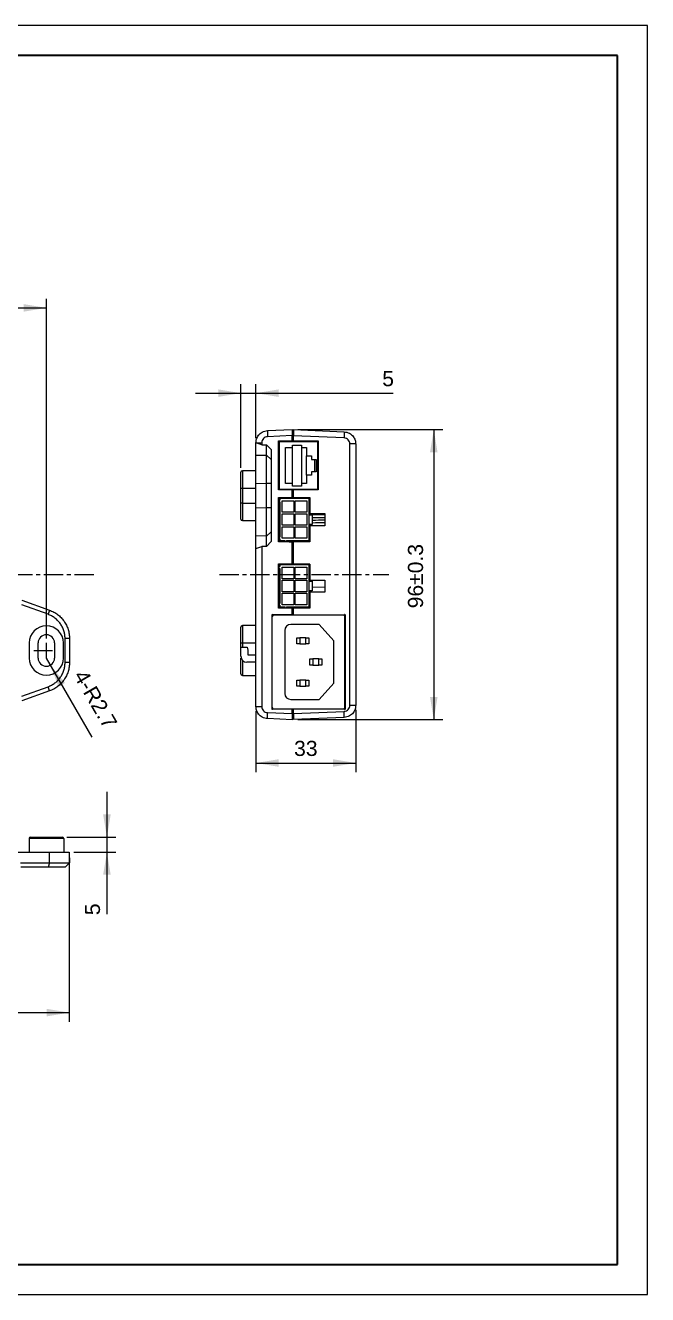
# Model space of a CAD drawing. Header units: millimetres. Extents: x -297 to 297, y -210 to 210.
# Drawn here: x 91.1 to 297, y -210 to 210 of the extents above; entities that cross this region are included whole.
import ezdxf

# ---------------------------------------------------------------- set-up
doc = ezdxf.new("R2010")
doc.units = ezdxf.units.MM
doc.linetypes.add('CENTER', pattern=[10.16, 6.35, -1.27, 1.27, -1.27])
doc.layers.get('0').update_dxf_attribs({"lineweight": 20})
doc.layers.add('粗实线层', color=7, linetype='Continuous', lineweight=35)
doc.layers.add('细实线层', color=7, linetype='Continuous', lineweight=18)
doc.styles.add('标准', font='')
doc.styles.get('标准').set_extended_font_data('arial')
doc.dimstyles.new('标准', dxfattribs={"dimscale": 1.5, "dimtxt": 3.333333, "dimasz": 5, "dimexe": 2, "dimexo": 1, "dimgap": 1.5, "dimtad": 1, "dimdec": 1, "dimdsep": 46, "dimtxsty": '标准', "dimcen": 2.5, "dimdle": 10, "dimclrd": 256, "dimclre": 256, "dimclrt": 7, "dimadec": 0, "dimazin": 0, "dimtfac": 0.714286, "dimtdec": 1, "dimtmove": 0, "dimatfit": 3, "dimfxl": 0, "dimtolj": 1, "dimarcsym": 0})
doc.dimstyles.new('标准$0', dxfattribs={"dimscale": 1.5, "dimtxt": 3.333333, "dimasz": 5, "dimexe": 2, "dimexo": 1, "dimgap": 1.5, "dimtad": 1, "dimdec": 1, "dimdsep": 46, "dimtxsty": '标准', "dimcen": 2.5, "dimdle": 10, "dimclrd": 256, "dimclre": 256, "dimclrt": 7, "dimadec": 0, "dimazin": 0, "dimtfac": 0.714286, "dimtdec": 1, "dimtmove": 0, "dimatfit": 3, "dimfxl": 0, "dimtolj": 1, "dimarcsym": 0})

# ---------------------------------------------------------------- blocks, each defined once
blk = doc.blocks.new('*X4')
for points in [[(-95.85, 116.52), (-88.35, 117.77), (-88.35, 115.27)], [(98.06, 116.52), (90.56, 117.77), (90.56, 115.27)]]:
    blk.add_hatch(color=256).paths.add_polyline_path(points, flags=0)
at = {"linetype": 'Continuous'}
for p, q in [((-95.85, 58.39), (-95.85, 119.52)), ((98.06, 7.14), (98.06, 119.52))]:
    blk.add_line(p, q, dxfattribs=at)
blk.add_line((-95.85, 116.52), (98.06, 116.52))
at = {"color": 7, "linetype": 'Continuous', "insert": (-2.76, 121.32), "char_height": 5, "width": 32.8125, "attachment_point": 5, "style": '标准'}
blk.add_mtext('193.9', dxfattribs=at)
blk = doc.blocks.new('*X7')
blk.add_hatch(color=256).paths.add_polyline_path([(99.42, -1.72), (102.09, -8.84), (104.25, -7.59)], flags=0)
blk.add_line((113.19, -25.56), (98.06, 0.64))
at = {"color": 7, "insert": (114.34, -13.02), "char_height": 5, "width": 41.1128, "attachment_point": 5, "rotation": 300, "style": '标准'}
blk.add_mtext('4-R2.7', dxfattribs=at)
blk = doc.blocks.new('*X9')
at = {"color": 7, "linetype": 'Continuous', "char_height": 5, "attachment_point": 1, "rotation": 90, "style": '标准'}
for s, insert, width in [('%%P0.3', (217.69, 24.85), 54.1616), ('96', (217.69, 17.1), 82.8049)]:
    blk.add_mtext(s, dxfattribs=dict(at, insert=insert, width=width))
blk = doc.blocks.new('*X8')
for points in [[(226.25, 76.22), (227.5, 68.72), (225, 68.72)], [(226.25, -19.74), (227.5, -12.24), (225, -12.24)]]:
    blk.add_hatch(color=256).paths.add_polyline_path(points, flags=0)
at = {"linetype": 'Continuous'}
for p, q in [((181.31, 76.22), (229.25, 76.22)), ((181.31, -19.74), (229.25, -19.74))]:
    blk.add_line(p, q, dxfattribs=at)
blk.add_line((226.25, 76.22), (226.25, -19.74))
at = {"color": 7, "linetype": 'Continuous'}
blk.add_blockref('*X9', (0, 0), dxfattribs=at)
blk = doc.blocks.new('*X10')
for points in [[(167.41, -34.09), (174.91, -32.84), (174.91, -35.34)], [(200.41, -34.09), (192.91, -32.84), (192.91, -35.34)]]:
    blk.add_hatch(color=256).paths.add_polyline_path(points, flags=0)
at = {"linetype": 'Continuous'}
for p, q in [((200.41, -16.51), (200.41, -37.09)), ((167.41, -16.9), (167.41, -37.09))]:
    blk.add_line(p, q, dxfattribs=at)
blk.add_line((167.41, -34.09), (200.41, -34.09))
at = {"color": 7, "linetype": 'Continuous', "insert": (183.91, -29.29), "char_height": 5, "width": 14.314, "attachment_point": 5, "style": '标准'}
blk.add_mtext('33', dxfattribs=at)
blk = doc.blocks.new('*X11')
for points in [[(162.41, 88.3), (154.91, 89.55), (154.91, 87.05)], [(167.41, 88.3), (174.91, 89.55), (174.91, 87.05)]]:
    blk.add_hatch(color=256).paths.add_polyline_path(points, flags=0)
blk.add_line((147.41, 88.3), (212.79, 88.3))
at = {"linetype": 'Continuous'}
for p, q in [((162.41, 63.64), (162.41, 91.3)), ((167.41, 73.39), (167.41, 91.3))]:
    blk.add_line(p, q, dxfattribs=at)
at = {"color": 7, "linetype": 'Continuous', "insert": (211.13, 93.06), "char_height": 5, "width": 10, "attachment_point": 5, "style": '标准'}
blk.add_mtext('5', dxfattribs=at)
blk = doc.blocks.new('*X12')
for points in [[(118.09, -58.59), (119.34, -51.09), (116.84, -51.09)], [(118.09, -63.59), (119.34, -71.09), (116.84, -71.09)]]:
    blk.add_hatch(color=256).paths.add_polyline_path(points, flags=0)
blk.add_line((118.09, -43.59), (118.09, -84.16))
at = {"linetype": 'Continuous'}
for p, q in [((104.81, -58.59), (121.09, -58.59)), ((107.15, -63.59), (121.09, -63.59))]:
    blk.add_line(p, q, dxfattribs=at)
at = {"color": 7, "linetype": 'Continuous', "insert": (113.33, -82.5), "char_height": 5, "width": 10, "attachment_point": 5, "rotation": 90, "style": '标准'}
blk.add_mtext('5', dxfattribs=at)
blk = doc.blocks.new('*X13')
for points in [[(-103.85, -116.69), (-96.35, -115.44), (-96.35, -117.94)], [(105.65, -116.69), (98.15, -115.44), (98.15, -117.94)]]:
    blk.add_hatch(color=256).paths.add_polyline_path(points, flags=0)
at = {"linetype": 'Continuous'}
for p, q in [((-103.85, -65.09), (-103.85, -119.69)), ((105.65, -65.09), (105.65, -119.69))]:
    blk.add_line(p, q, dxfattribs=at)
blk.add_line((-103.85, -116.69), (105.65, -116.69))
at = {"color": 7, "linetype": 'Continuous', "insert": (-0.85, -111.89), "char_height": 5, "width": 33.9863, "attachment_point": 5, "style": '标准'}
blk.add_mtext('209.5', dxfattribs=at)
blk = doc.blocks.new('$CAXA_FRAME_13B17AC1$')
at = {"layer": '粗实线层'}
for p, q in [((287, 200), (-287, 200)), ((287, -200), (287, 200)), ((-287, -200), (287, -200))]:
    blk.add_line(p, q, dxfattribs=at)
at = {"layer": '细实线层'}
for p, q in [((297, 210), (-297, 210)), ((297, -210), (297, 210)), ((-297, -210), (297, -210))]:
    blk.add_line(p, q, dxfattribs=at)

msp = doc.modelspace()

# ---------------------------------------------------------------- linework, layer by layer
at = {"color": 7, "linetype": 'Continuous'}
for p, q in [((171.23, 75.89), (179.41, 76.24)), ((171.23, 75.89), (171.23, 73.88)), ((179.41, 76.24), (179.41, 74.24)), ((179.81, 75.84), (179.41, 75.84)), ((179.81, 76.22), (179.81, 74.22)), ((179.81, 76.22), (196.58, 75.49)), ((169.33, 71.2), (167.41, 71.89)), ((167.41, 67.73), (167.41, 71.89)), ((167.41, 71.89), (169.33, 71.89)), ((169.33, 71.89), (169.33, 71.2)), ((179.41, 74.24), (171.23, 73.88)), ((174.81, 72.53), (179.41, 72.54)), ((174.81, 56.26), (174.81, 72.53)), ((175.01, 72.53), (175.01, 56.26)), ((175.11, 72.2), (175.01, 72.2)), ((175.11, 72.24), (175.11, 72.53)), ((175.11, 72.24), (175.11, 56.44)), ((187.81, 72.24), (175.11, 72.24)), ((179.41, 72.54), (179.41, 74.24)), ((179.81, 74.07), (179.41, 74.07)), ((179.41, 72.54), (179.81, 72.54)), ((179.81, 72.54), (179.81, 74.22)), ((196.58, 73.49), (179.81, 74.22)), ((179.81, 72.54), (188.01, 72.51)), ((187.81, 72.24), (187.81, 56.44)), ((187.81, 71.44), (188.01, 71.44)), ((188.01, 72.51), (188.01, 56.27)), ((196.58, 75.49), (196.58, 73.49)), ((198.49, -15.01), (198.49, 71.5)), ((200.41, 71.5), (198.49, 71.5)), ((200.41, 71.5), (200.41, -15.01)), ((167.41, 67.73), (170.93, 67.78)), ((167.41, 58.34), (167.41, 67.73)), ((169.33, 71.2), (170.93, 71.2)), ((170.93, 67.78), (170.93, 71.2)), ((170.93, 71.2), (172.41, 69.61)), ((172.41, 66.39), (170.93, 67.78)), ((172.41, 69.61), (172.41, 66.39)), ((175.01, 69.14), (175.11, 69.14)), ((175.01, 68.98), (175.11, 68.98)), ((175.11, 68.14), (175.01, 68.14)), ((175.01, 67.74), (175.11, 67.74)), ((175.11, 67.48), (175.01, 67.48)), ((177.21, 70.29), (179.51, 70.29)), ((177.21, 58.39), (177.21, 70.29)), ((179.51, 71.14), (182.51, 71.14)), ((179.51, 70.29), (179.51, 71.14)), ((179.51, 58.39), (179.51, 70.29)), ((182.51, 71.14), (182.51, 70.29)), ((182.51, 70.29), (184.11, 70.29)), ((182.51, 70.29), (182.51, 58.39)), ((184.11, 70.29), (184.11, 67.54)), ((184.11, 67.54), (185.81, 67.54)), ((184.11, 61.14), (184.11, 67.54)), ((185.81, 67.54), (185.81, 66.39)), ((187.81, 70.24), (188.01, 70.24)), ((187.81, 68.99), (188.01, 68.99)), ((172.41, 66.39), (172.41, 58.38)), ((175.01, 67.08), (175.11, 67.08)), ((175.11, 67.04), (175.01, 67.04)), ((175.01, 66.64), (175.11, 66.64)), ((175.11, 66.38), (175.01, 66.38)), ((175.11, 66.14), (175.01, 66.14)), ((175.01, 65.74), (175.11, 65.74)), ((175.11, 65.48), (175.01, 65.48)), ((175.01, 65.08), (175.11, 65.08)), ((175.11, 65.04), (175.01, 65.04)), ((175.01, 64.64), (175.11, 64.64)), ((175.11, 64.38), (175.01, 64.38)), ((175.11, 64.14), (175.01, 64.14)), ((175.01, 63.74), (175.11, 63.74)), ((175.11, 63.48), (175.01, 63.48)), ((175.01, 63.08), (175.11, 63.08)), ((175.11, 63.04), (175.01, 63.04)), ((185.81, 66.39), (187.34, 66.39)), ((186.81, 66.39), (186.81, 62.29)), ((187.34, 66.39), (187.34, 62.29)), ((187.81, 66.83), (188.01, 66.83)), ((162.41, 56.89), (162.41, 62.14)), ((167.41, 62.64), (162.91, 62.64)), ((162.91, 62.64), (162.91, 56.89)), ((175.01, 62.64), (175.11, 62.64)), ((175.11, 62.38), (175.01, 62.38)), ((175.11, 62.14), (175.01, 62.14)), ((175.01, 61.74), (175.11, 61.74)), ((175.11, 61.04), (175.01, 61.04)), ((175.01, 60.64), (175.11, 60.64)), ((175.11, 59.83), (175.01, 59.83)), ((175.11, 59.54), (175.01, 59.54)), ((184.11, 61.14), (184.11, 58.39)), ((185.81, 61.14), (184.11, 61.14)), ((185.81, 62.29), (185.81, 61.14)), ((187.34, 62.29), (185.81, 62.29)), ((188.01, 62.63), (187.81, 62.63)), ((162.41, 51.89), (162.41, 56.89)), ((162.41, 56.89), (162.91, 56.89)), ((162.91, 56.89), (167.41, 56.89)), ((162.91, 56.89), (162.91, 51.89)), ((170.93, 58.38), (167.41, 58.34)), ((167.41, 50.44), (167.41, 58.34)), ((172.41, 58.38), (170.93, 58.38)), ((170.93, 50.4), (170.93, 58.38)), ((172.41, 58.38), (172.41, 50.4)), ((179.41, 56.24), (174.81, 56.26)), ((175.01, 56.48), (175.11, 56.48)), ((175.11, 56.26), (175.11, 56.44)), ((187.81, 56.44), (175.11, 56.44)), ((179.51, 58.39), (177.21, 58.39)), ((179.41, 53.79), (179.41, 56.24)), ((179.81, 56.24), (179.41, 56.24)), ((179.51, 57.54), (179.51, 58.39)), ((182.51, 57.54), (179.51, 57.54)), ((188.01, 56.27), (179.81, 56.24)), ((179.81, 53.76), (179.81, 56.24)), ((182.51, 58.39), (182.51, 57.54)), ((184.11, 58.39), (182.51, 58.39)), ((187.81, 58.58), (188.01, 58.58)), ((188.01, 58.51), (187.81, 58.51)), ((187.81, 56.81), (188.01, 56.81)), ((162.91, 51.89), (162.41, 51.89)), ((162.41, 46.64), (162.41, 51.89)), ((162.91, 51.89), (167.41, 51.89)), ((162.91, 51.89), (162.91, 46.14)), ((167.41, 41.05), (167.41, 50.44)), ((167.41, 50.44), (170.93, 50.4)), ((174.81, 53.78), (179.41, 53.79)), ((174.81, 39.11), (174.81, 53.78)), ((174.91, 52.29), (174.91, 52.89)), ((174.91, 52.89), (175.31, 52.89)), ((175.31, 52.29), (174.91, 52.29)), ((175.01, 53.78), (175.01, 52.89)), ((175.01, 52.29), (175.01, 40.69)), ((175.31, 51.29), (175.01, 51.29)), ((175.31, 53.44), (175.31, 52.89)), ((185.01, 53.44), (175.31, 53.44)), ((175.31, 52.29), (175.31, 40.69)), ((175.41, 53.44), (175.41, 53.78)), ((176.11, 52.69), (179.91, 52.69)), ((176.11, 48.89), (176.11, 52.69)), ((178.41, 53.77), (178.41, 53.79)), ((178.41, 53.77), (179.41, 53.76)), ((179.41, 53.76), (179.41, 53.79)), ((179.41, 53.76), (179.81, 53.76)), ((179.81, 53.76), (185.21, 53.74)), ((179.91, 52.69), (179.91, 48.89)), ((180.41, 52.69), (184.21, 52.69)), ((180.41, 48.89), (180.41, 52.69)), ((184.21, 52.69), (184.21, 48.89)), ((185.01, 48.09), (185.01, 53.44)), ((185.11, 48.14), (185.11, 53.74)), ((185.21, 53.74), (185.21, 48.44)), ((172.41, 50.4), (170.93, 50.4)), ((172.41, 50.4), (172.41, 42.39)), ((175.01, 50.19), (175.31, 50.19)), ((175.01, 49.54), (175.31, 49.54)), ((175.01, 49.17), (175.31, 49.17)), ((175.31, 48.06), (175.01, 48.07)), ((175.31, 48.07), (175.01, 48.07)), ((175.31, 47.04), (175.01, 47.04)), ((179.91, 48.89), (176.11, 48.89)), ((176.11, 48.39), (179.91, 48.39)), ((176.11, 44.59), (176.11, 48.39)), ((179.91, 48.39), (179.91, 44.59)), ((184.21, 48.89), (180.41, 48.89)), ((180.41, 48.39), (184.21, 48.39)), ((180.41, 44.59), (180.41, 48.39)), ((184.21, 48.39), (184.21, 44.59)), ((185.01, 48.14), (185.11, 48.14)), ((185.01, 44.89), (185.01, 48.09)), ((185.01, 48.09), (186.01, 48.09)), ((185.21, 48.44), (190.21, 48.44)), ((186.01, 48.09), (186.01, 44.89)), ((190.21, 48.08), (186.01, 48.07)), ((186.01, 47.18), (190.21, 47.2)), ((190.21, 48.44), (190.21, 44.44)), ((162.91, 46.14), (167.41, 46.14)), ((172.41, 42.39), (170.93, 41)), ((172.41, 42.39), (172.41, 39.17)), ((175.01, 45.94), (175.31, 45.94)), ((175.01, 44.92), (175.31, 44.92)), ((175.31, 43.82), (175.01, 43.82)), ((175.31, 42.79), (175.01, 42.79)), ((179.91, 44.59), (176.11, 44.59)), ((176.11, 44.09), (179.91, 44.09)), ((176.11, 40.29), (176.11, 44.09)), ((179.91, 44.09), (179.91, 40.29)), ((184.21, 44.59), (180.41, 44.59)), ((180.41, 40.29), (180.41, 44.09)), ((180.41, 44.09), (184.21, 44.09)), ((184.21, 44.09), (184.21, 40.29)), ((185.01, 39.54), (185.01, 44.89)), ((186.01, 44.89), (185.01, 44.89)), ((185.01, 42.78), (185.21, 42.78)), ((185.21, 42.64), (185.01, 42.63)), ((185.21, 44.44), (185.21, 39.14)), ((190.21, 44.44), (185.21, 44.44)), ((200.43, 45.5), (200.41, 45.5)), ((170.93, 41), (167.41, 41.05)), ((167.41, 36.89), (167.41, 41.05)), ((170.93, 37.58), (170.93, 41)), ((172.41, 39.17), (170.93, 37.58)), ((179.41, 39.09), (174.81, 39.11)), ((174.91, 40.09), (174.91, 40.69)), ((174.91, 40.69), (175.31, 40.69)), ((175.31, 40.09), (174.91, 40.09)), ((175.01, 41.69), (175.31, 41.69)), ((175.01, 40.09), (175.01, 39.11)), ((175.11, 40.69), (175.11, 41.69)), ((175.11, 39.74), (175.11, 40.09)), ((175.11, 39.11), (175.11, 39.74)), ((175.31, 40.09), (175.31, 39.54)), ((175.31, 39.54), (177.11, 39.54)), ((179.91, 40.29), (176.11, 40.29)), ((177.11, 39.14), (177.11, 39.54)), ((177.51, 39.14), (177.11, 39.14)), ((177.51, 39.54), (185.01, 39.54)), ((177.51, 39.54), (177.51, 39.14)), ((178.35, 39.1), (179.41, 39.14)), ((185.21, 39.17), (179.41, 39.14)), ((179.41, 39.12), (179.41, 39.14)), ((179.41, 39.09), (179.41, 39.12)), ((179.81, 39.12), (179.41, 39.12)), ((179.41, 31.79), (179.41, 39.09)), ((185.21, 39.14), (179.81, 39.12)), ((179.81, 31.76), (179.81, 39.12)), ((184.21, 40.29), (180.41, 40.29)), ((180.81, 39.39), (180.81, 39.54)), ((180.81, 39.39), (185.21, 39.35)), ((185.01, 40.13), (185.21, 40.13)), ((167.41, 36.89), (169.33, 37.58)), ((167.41, -15.4), (167.41, 36.89)), ((170.93, 37.58), (169.33, 37.58)), ((169.33, 37.58), (169.33, -15.4)), ((174.81, 31.78), (179.41, 31.79)), ((174.81, 17.11), (174.81, 31.78)), ((174.81, 31.64), (175.01, 31.64)), ((174.91, 30.29), (174.91, 30.89)), ((174.91, 30.89), (175.31, 30.89)), ((175.31, 30.29), (174.91, 30.29)), ((175.01, 31.64), (175.01, 31.78)), ((175.01, 31.64), (175.01, 30.89)), ((175.01, 30.29), (175.01, 18.69)), ((175.31, 31.44), (175.31, 30.89)), ((185.01, 31.44), (175.31, 31.44)), ((175.31, 30.29), (175.31, 18.69)), ((176.11, 30.69), (179.91, 30.69)), ((176.11, 26.89), (176.11, 30.69)), ((178.35, 31.79), (179.41, 31.74)), ((179.41, 31.76), (179.41, 31.79)), ((179.41, 31.76), (179.81, 31.76)), ((179.41, 31.74), (179.41, 31.76)), ((179.41, 31.74), (179.41, 31.44)), ((185.21, 31.71), (179.41, 31.74)), ((179.81, 31.76), (185.21, 31.74)), ((179.91, 30.69), (179.91, 26.89)), ((180.41, 30.69), (184.21, 30.69)), ((180.41, 26.89), (180.41, 30.69)), ((184.21, 30.69), (184.21, 26.89)), ((185.01, 26.09), (185.01, 31.44)), ((185.21, 31.74), (185.21, 26.44)), ((175.31, 29.29), (175.01, 29.29)), ((175.01, 28.19), (175.31, 28.19)), ((175.01, 27.17), (175.31, 27.17)), ((175.31, 26.07), (175.01, 26.07)), ((179.91, 26.89), (176.11, 26.89)), ((176.11, 26.39), (179.91, 26.39)), ((176.11, 22.59), (176.11, 26.39)), ((179.91, 26.39), (179.91, 22.59)), ((184.21, 26.89), (180.41, 26.89)), ((180.41, 26.39), (184.21, 26.39)), ((180.41, 22.59), (180.41, 26.39)), ((184.21, 26.39), (184.21, 22.59)), ((185.01, 22.89), (185.01, 26.09)), ((185.01, 26.09), (186.01, 26.09)), ((185.21, 26.44), (190.21, 26.44)), ((186.01, 26.09), (186.01, 22.89)), ((190.21, 26.44), (190.21, 22.44)), ((175.31, 25.04), (175.01, 25.04)), ((175.01, 23.94), (175.31, 23.94)), ((175.01, 22.92), (175.31, 22.92)), ((175.31, 21.82), (175.01, 21.82)), ((175.11, 20.79), (175.11, 21.82)), ((179.91, 22.59), (176.11, 22.59)), ((176.11, 22.09), (179.91, 22.09)), ((176.11, 18.29), (176.11, 22.09)), ((179.91, 22.09), (179.91, 18.29)), ((184.21, 22.59), (180.41, 22.59)), ((180.41, 18.29), (180.41, 22.09)), ((180.41, 22.09), (184.21, 22.09)), ((184.21, 22.09), (184.21, 18.29)), ((185.01, 17.54), (185.01, 22.89)), ((186.01, 22.89), (185.01, 22.89)), ((185.21, 22.11), (185.01, 22.11)), ((185.21, 22.44), (185.21, 17.14)), ((190.21, 22.44), (185.21, 22.44)), ((186.01, 24.14), (190.21, 24.18)), ((89.91, 19.82), (99.1, 16.51)), ((98.6, 15.12), (89.91, 18.25)), ((179.41, 17.09), (174.81, 17.11)), ((174.91, 18.09), (174.91, 18.69)), ((174.91, 18.69), (175.31, 18.69)), ((175.31, 18.09), (174.91, 18.09)), ((175.31, 20.79), (175.01, 20.79)), ((175.01, 19.69), (175.31, 19.69)), ((175.01, 18.09), (175.01, 17.11)), ((175.11, 19.24), (175.11, 19.69)), ((175.11, 18.69), (175.11, 19.24)), ((175.11, 17.11), (175.11, 18.09)), ((175.31, 18.09), (175.31, 17.54)), ((175.31, 17.54), (177.11, 17.54)), ((179.91, 18.29), (176.11, 18.29)), ((177.11, 17.14), (177.11, 17.54)), ((177.51, 17.14), (177.11, 17.14)), ((177.51, 17.54), (185.01, 17.54)), ((177.51, 17.54), (177.51, 17.14)), ((179.41, 17.09), (179.41, 17.12)), ((179.81, 17.12), (179.41, 17.12)), ((179.41, 15.04), (179.41, 17.09)), ((185.21, 17.14), (179.81, 17.12)), ((179.81, 14.94), (179.81, 17.12)), ((184.21, 18.29), (180.41, 18.29)), ((99.1, 16.51), (98.6, 15.12)), ((172.61, 14.71), (172.61, -16.02)), ((172.81, -15.66), (172.81, 14.34)), ((172.91, 15.01), (179.41, 15.04)), ((196.31, 14.84), (173.31, 14.84)), ((178.21, 14.84), (178.21, 15.04)), ((179.41, 14.94), (179.41, 15.04)), ((179.41, 14.94), (179.81, 14.94)), ((179.41, 14.94), (179.41, 14.84)), ((179.81, 14.94), (196.71, 15.03)), ((196.81, -15.66), (196.81, 14.34)), ((197.01, -16.05), (197.01, 14.73)), ((162.41, 5.64), (162.41, 10.89)), ((167.41, 11.39), (162.91, 11.39)), ((162.91, 11.39), (162.91, 5.64)), ((176.91, 9.74), (176.91, -11.06)), ((188.31, 11.74), (178.91, 11.74)), ((193.21, 6.34), (188.31, 11.74)), ((92.4, 5.64), (92.4, 0.64)), ((95.35, 0.64), (95.35, 5.64)), ((98.06, 0.64), (98.06, 5.64)), ((100.78, 5.64), (100.78, 0.64)), ((103.73, 0.64), (103.73, 5.64)), ((104.24, -0.83), (104.24, 7.1)), ((105.71, 7.1), (104.24, 7.1)), ((105.71, 7.1), (105.71, -0.83)), ((162.41, 5.64), (162.91, 5.64)), ((162.41, 4.24), (162.41, 5.64)), ((162.41, 4.24), (164.53, 4.24)), ((162.41, 1.24), (162.41, 4.24)), ((162.91, 5.64), (167.41, 5.64)), ((162.91, 5.64), (162.91, 4.24)), ((164.53, 4.24), (164.71, 3.24)), ((180.91, 5.34), (180.91, 7.34)), ((180.91, 7.34), (181.91, 7.34)), ((181.91, 5.34), (180.91, 5.34)), ((181.91, 7.34), (181.91, 5.34)), ((183.91, 7.34), (181.91, 7.34)), ((181.91, 5.34), (183.91, 5.34)), ((183.91, 5.34), (183.91, 7.34)), ((183.91, 7.34), (184.91, 7.34)), ((184.91, 5.34), (183.91, 5.34)), ((184.91, 7.34), (184.91, 5.34)), ((193.21, -7.66), (193.21, 6.34)), ((93.91, 3.14), (100.11, 3.14)), ((162.41, -4.61), (162.41, 0.64)), ((162.5, 0.64), (162.41, 0.64)), ((164.71, 3.24), (164.71, 1.74)), ((164.71, 1.74), (167.41, 1.74)), ((185.21, -1.66), (185.21, 0.34)), ((185.21, 0.34), (186.21, 0.34)), ((186.21, 0.34), (186.21, -1.66)), ((188.21, 0.34), (186.21, 0.34)), ((188.21, -1.66), (188.21, 0.34)), ((188.21, 0.34), (189.21, 0.34)), ((189.21, 0.34), (189.21, -1.66)), ((105.71, -0.83), (104.24, -0.83)), ((162.91, -0.08), (162.91, -5.11)), ((167.41, -0.76), (164.41, -0.76)), ((186.21, -1.66), (185.21, -1.66)), ((186.21, -1.66), (188.21, -1.66)), ((189.21, -1.66), (188.21, -1.66)), ((162.91, -5.11), (167.41, -5.11)), ((180.91, -8.66), (180.91, -6.66)), ((180.91, -6.66), (181.91, -6.66)), ((181.91, -6.66), (181.91, -8.66)), ((183.91, -6.66), (181.91, -6.66)), ((183.91, -8.66), (183.91, -6.66)), ((183.91, -6.66), (184.91, -6.66)), ((184.91, -6.66), (184.91, -8.66)), ((188.31, -13.06), (193.21, -7.66)), ((89.91, -11.98), (98.6, -8.85)), ((99.1, -10.24), (89.91, -13.55)), ((99.1, -10.24), (98.6, -8.85)), ((181.91, -8.66), (180.91, -8.66)), ((181.91, -8.66), (183.91, -8.66)), ((184.91, -8.66), (183.91, -8.66)), ((167.41, -15.4), (169.33, -15.4)), ((179.41, -16.36), (172.91, -16.32)), ((173.31, -16.16), (196.31, -16.16)), ((178.21, -16.35), (178.21, -16.16)), ((178.91, -13.06), (188.31, -13.06)), ((179.41, -16.16), (179.41, -16.26)), ((179.41, -16.36), (179.41, -16.26)), ((179.81, -16.26), (179.41, -16.26)), ((179.41, -17.75), (179.41, -16.36)), ((196.71, -16.35), (179.81, -16.26)), ((179.81, -17.73), (179.81, -16.26)), ((200.41, -15.01), (198.49, -15.01)), ((171.23, -17.4), (179.41, -17.75)), ((171.23, -19.4), (171.23, -17.4)), ((179.41, -19.76), (171.23, -19.4)), ((179.81, -17.59), (179.41, -17.59)), ((179.41, -17.75), (179.41, -19.76)), ((179.81, -19.36), (179.41, -19.36)), ((179.81, -17.73), (196.58, -17)), ((179.81, -17.73), (179.81, -19.74)), ((196.58, -19.01), (179.81, -19.74)), ((196.58, -19.01), (196.58, -17)), ((92.81, -58.59), (103.31, -58.59)), ((103.81, -59.09), (92.31, -59.09)), ((92.31, -59.09), (92.31, -63.59)), ((103.81, -59.09), (103.81, -63.59)), ((87.47, -63.59), (99.04, -63.59)), ((89.54, -67.12), (99.1, -67.12)), ((99.1, -67.12), (98.6, -68.59)), ((99.1, -67.12), (99.04, -63.59)), ((99.04, -63.59), (105.65, -63.59)), ((105.71, -67.12), (104.24, -68.59)), ((105.65, -63.59), (105.71, -67.12)), ((98.6, -68.59), (89.61, -68.59))]:
    msp.add_line(p, q, dxfattribs=at)
at = {"color": 7, "linetype": 'CENTER'}
for p, q in [((-105.97, 28.24), (113.85, 28.24)), ((155.34, 28.24), (211.33, 28.24))]:
    msp.add_line(p, q, dxfattribs=at)
at = {"color": 7, "linetype": 'Continuous'}
for centre, radius, start, end in [((162.91, 62.14), 0.5, 90, 180), ((162.91, 46.64), 0.5, 180, 270), ((172.91, 14.71), 0.3, 90.3, 180), ((173.31, 14.34), 0.5, 90, 180), ((196.31, 14.34), 0.5, 0, 90), ((196.71, 14.73), 0.3, 360, 90.3), ((98.06, 5.64), 5.66, 0, 180), ((162.91, 10.89), 0.5, 90, 180), ((178.91, 9.74), 2, 90, 180), ((98.06, 5.64), 2.72, 0, 180), ((98.06, 0.64), 5.66, 180, 360), ((98.06, 0.64), 2.72, 180, 360), ((164.41, 1.24), 2, 180, 270), ((162.91, -4.61), 0.5, 180, 270), ((178.91, -11.06), 2, 180, 270), ((172.91, -16.02), 0.3, 180, 269.7), ((173.31, -15.66), 0.5, 180, 270), ((196.31, -15.66), 0.5, 270, 360), ((196.71, -16.05), 0.3, 269.7, 360), ((92.81, -59.09), 0.5, 90, 180), ((103.31, -59.09), 0.5, 360, 90)]:
    msp.add_arc(centre, radius, start, end, dxfattribs=at)
for centre, major_axis, ratio, start_param, end_param in [((161.17, 47.05), (52.06, 0.27), 0.01921, 5.209789, 5.304158), ((161.16, 47.05), (52.1, 0.27), 0.038388, 5.209348, 5.303616)]:
    msp.add_ellipse(centre, major_axis=major_axis, ratio=ratio, start_param=start_param, end_param=end_param, dxfattribs=at)
for points, knots in [([(167.41, 71.89), (167.45, 72.3), (167.53, 73.19), (168.1, 74.22), (168.8, 74.96), (169.49, 75.43), (170.32, 75.78), (170.92, 75.85), (171.23, 75.89)], [0, 0, 0, 0, 464.036625, 1000.956224, 1298.083812, 1613.604519, 1947.499899, 2299.761167, 2299.761167, 2299.761167, 2299.761167]), ([(168.3, 74.4), (168.3, 74.4), (168.31, 74.41), (168.32, 74.43), (168.34, 74.46), (168.38, 74.5), (168.43, 74.56), (168.5, 74.64), (168.51, 74.65), (168.52, 74.66)], [0, 0, 0, 0, 21.753519, 134.885201, 245.882296, 460.147635, 857.81349, 1641.988204, 2692.700189, 2692.700189, 2692.700189, 2692.700189]), ([(171.23, 73.88), (170.98, 73.84), (170.47, 73.77), (169.85, 73.29), (169.4, 72.65), (169.35, 72.14), (169.33, 71.89)], [0, 0, 0, 0, 405.299193, 812.407249, 1219.211709, 1624.357508, 1624.357508, 1624.357508, 1624.357508]), ([(196.58, 75.49), (196.89, 75.46), (197.5, 75.39), (198.32, 75.04), (199.02, 74.57), (199.72, 73.83), (200.29, 72.79), (200.37, 71.91), (200.41, 71.5)], [0, 0, 0, 0, 419.193975, 816.532124, 1192.004275, 1545.587257, 2184.525842, 2736.728998, 2736.728998, 2736.728998, 2736.728998]), ([(198.49, 71.5), (198.46, 71.75), (198.41, 72.26), (197.96, 72.9), (197.34, 73.38), (196.84, 73.45), (196.58, 73.49)], [0, 0, 0, 0, 476.143032, 954.65726, 1433.148844, 1909.922801, 1909.922801, 1909.922801, 1909.922801]), ([(170.93, 58.38), (170.93, 58.89), (170.93, 59.91), (170.93, 61.4), (170.93, 62.82), (170.93, 64.14), (170.93, 65.32), (170.93, 66.34), (170.93, 67.19), (170.93, 67.58), (170.93, 67.78)], [0, 0, 0, 0, 381.745322, 763.482427, 1145.214561, 1526.943944, 1908.672887, 2290.405095, 2672.142547, 3053.887471, 3053.887471, 3053.887471, 3053.887471]), ([(170.93, 41), (170.93, 41.2), (170.93, 41.59), (170.93, 42.44), (170.93, 43.46), (170.93, 44.64), (170.93, 45.96), (170.93, 47.38), (170.93, 48.87), (170.93, 49.89), (170.93, 50.4)], [0, 0, 0, 0, 394.395526, 788.783232, 1183.165039, 1577.544327, 1971.924111, 2366.305877, 2760.693225, 3155.089063, 3155.089063, 3155.089063, 3155.089063]), ([(104.24, 7.1), (104.22, 7.53), (104.18, 8.41), (103.87, 9.68), (103.38, 10.9), (102.71, 12.02), (101.88, 13.03), (100.9, 13.9), (99.81, 14.63), (99, 14.96), (98.6, 15.12)], [0, 0, 0, 0, 247.669151, 497.452132, 746.872387, 995.007715, 1242.959258, 1492.563753, 1742.257616, 1990.018122, 1990.018122, 1990.018122, 1990.018122]), ([(99.1, 16.51), (99.57, 16.31), (100.52, 15.93), (101.8, 15.08), (102.95, 14.06), (103.92, 12.87), (104.71, 11.55), (105.28, 10.13), (105.64, 8.63), (105.69, 7.61), (105.71, 7.1)], [0, 0, 0, 0, 244.636098, 489.267199, 733.89074, 978.510489, 1223.128414, 1467.746547, 1712.365359, 1956.987003, 1956.987003, 1956.987003, 1956.987003]), ([(98.6, -8.85), (99, -8.69), (99.81, -8.36), (100.9, -7.63), (101.88, -6.76), (102.71, -5.75), (103.38, -4.63), (103.87, -3.41), (104.18, -2.14), (104.22, -1.26), (104.24, -0.83)], [0, 0, 0, 0, 266.611161, 535.496283, 803.991248, 1071.104756, 1338.01705, 1606.712343, 1875.501008, 2142.210537, 2142.210537, 2142.210537, 2142.210537]), ([(105.71, -0.83), (105.69, -1.34), (105.64, -2.36), (105.28, -3.86), (104.71, -5.28), (103.92, -6.6), (102.95, -7.79), (101.8, -8.81), (100.52, -9.66), (99.57, -10.04), (99.1, -10.24)], [0, 0, 0, 0, 271.060398, 542.117657, 813.17447, 1084.230746, 1355.288534, 1626.351143, 1897.42211, 2168.498591, 2168.498591, 2168.498591, 2168.498591]), ([(171.23, -19.4), (170.92, -19.37), (170.32, -19.3), (169.49, -18.95), (168.8, -18.48), (168.1, -17.74), (167.53, -16.7), (167.45, -15.82), (167.41, -15.4)], [0, 0, 0, 0, 434.09838, 845.56412, 1234.386395, 1600.542473, 2262.198889, 2834.040204, 2834.040204, 2834.040204, 2834.040204]), ([(169.33, -15.4), (169.35, -15.66), (169.4, -16.17), (169.85, -16.81), (170.47, -17.29), (170.98, -17.36), (171.23, -17.4)], [0, 0, 0, 0, 491.533974, 985.517814, 1479.443365, 1971.666413, 1971.666413, 1971.666413, 1971.666413]), ([(196.58, -17), (196.84, -16.97), (197.34, -16.89), (197.96, -16.42), (198.41, -15.78), (198.46, -15.27), (198.49, -15.01)], [0, 0, 0, 0, 568.719279, 1139.978432, 1710.809915, 2279.311188, 2279.311188, 2279.311188, 2279.311188]), ([(200.41, -15.01), (200.37, -15.42), (200.29, -16.31), (199.72, -17.35), (199.02, -18.08), (198.32, -18.56), (197.5, -18.91), (196.89, -18.97), (196.58, -19.01)], [0, 0, 0, 0, 664.481, 1433.333089, 1858.809059, 2310.624858, 2788.752606, 3293.180059, 3293.180059, 3293.180059, 3293.180059]), ([(168.52, -18.17), (168.51, -18.17), (168.5, -18.16), (168.44, -18.08), (168.38, -18.01), (168.34, -17.97), (168.32, -17.95), (168.31, -17.93), (168.3, -17.92), (168.3, -17.92)], [0, 0, 0, 0, 1202.542762, 2194.587137, 2683.636557, 2947.506446, 3084.386025, 3223.833507, 3250.086222, 3250.086222, 3250.086222, 3250.086222]), ([(99.1, -67.12), (99.57, -67.12), (100.52, -67.12), (101.8, -67.11), (102.95, -67.11), (103.92, -67.11), (104.71, -67.11), (105.28, -67.11), (105.64, -67.12), (105.69, -67.12), (105.71, -67.12)], [0, 0, 0, 0, 379.987537, 759.967312, 1139.935346, 1519.897487, 1899.856796, 2279.816429, 2659.777116, 3039.742202, 3039.742202, 3039.742202, 3039.742202]), ([(104.24, -68.59), (104.22, -68.59), (104.18, -68.59), (103.87, -68.59), (103.38, -68.59), (102.71, -68.59), (101.88, -68.59), (100.9, -68.59), (99.81, -68.59), (99, -68.59), (98.6, -68.59)], [0, 0, 0, 0, 383.39813, 770.068524, 1156.177409, 1540.297193, 1924.132474, 2310.526566, 2697.059003, 3080.598552, 3080.598552, 3080.598552, 3080.598552])]:
    msp.add_open_spline(points, degree=3, knots=knots, dxfattribs=at)

# ---------------------------------------------------------------- block references
at = {"layer": '粗实线层'}
msp.add_blockref('$CAXA_FRAME_13B17AC1$', (0, 0), dxfattribs=at)

# ---------------------------------------------------------------- dimensions: what is measured, and where the dimension line sits
at = {"color": 7, "linetype": 'Continuous'}
for base, p1, p2, override, picture, middle in [((98.06, 116.52), (-95.85, 56.89), (98.06, 5.64), {"dimsah": 1, "dimtfac": 1, "dimtdec": 2, "dimtzin": 12}, '*X4', (-2.76, 121.32)), ((167.41, 88.3), (162.41, 62.14), (167.41, 71.89), {"dimsah": 1, "dimtfac": 1, "dimtdec": 2, "dimtzin": 12}, '*X11', (211.13, 93.06)), ((200.41, -34.09), (167.41, -15.4), (200.41, -15.01), {"dimsah": 1, "dimtfac": 1, "dimtdec": 2, "dimtzin": 8}, '*X10', (183.91, -29.29)), ((105.65, -116.69), (-103.85, -63.59), (105.65, -63.59), {"dimsah": 1, "dimtfac": 1, "dimtdec": 2, "dimtzin": 12}, '*X13', (-0.85, -111.89))]:
    dim = msp.add_linear_dim(base=base, p1=p1, p2=p2, dimstyle='标准$0', override=override, dxfattribs=at)
    dim.commit()
    dim.dimension.update_dxf_attribs({"geometry": picture, "text_midpoint": middle, "dimtype": 160})
for base, p1, p2, override, picture, middle in [((226.25, -19.74), (179.81, 76.22), (179.81, -19.74), {"dimsah": 1, "dimtol": 1, "dimtp": 0.3, "dimtm": 0.3, "dimtfac": 1, "dimtdec": 2, "dimtzin": 8}, '*X8', (220.58, 27.45)), ((118.09, -63.59), (103.31, -58.59), (105.65, -63.59), {"dimsah": 1, "dimtfac": 1, "dimtdec": 2, "dimtzin": 8}, '*X12', (113.33, -82.5))]:
    dim = msp.add_linear_dim(base=base, p1=p1, p2=p2, angle=270, dimstyle='标准$0', override=override, dxfattribs=at)
    dim.commit()
    dim.dimension.update_dxf_attribs({"geometry": picture, "text_midpoint": middle, "dimtype": 160})
dim = msp.add_radius_dim(center=(98.06, 0.64), mpoint=(99.42, -1.72), text='4-<>', dimstyle='标准', override={"dimpost": 'R<>', "dimsah": 1, "dimtfac": 1, "dimtdec": 2, "dimtzin": 12}, dxfattribs=at)
dim.commit()
dim.dimension.update_dxf_attribs({"geometry": '*X7', "text_midpoint": (108.05, -16.66), "dimtype": 164})

doc.saveas('drawing.dxf')
